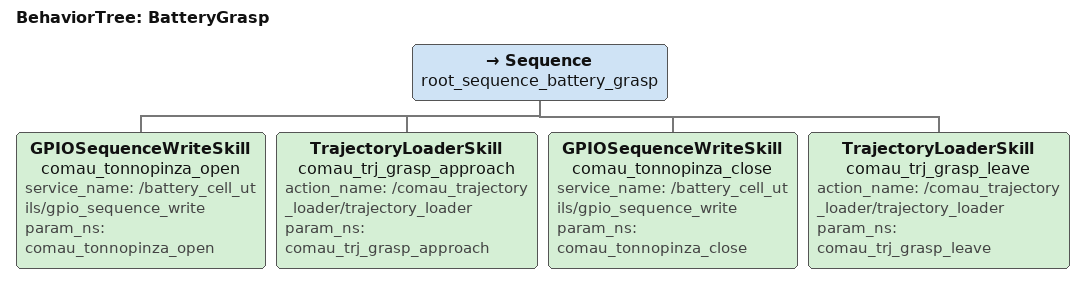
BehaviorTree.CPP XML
<root BTCPP_format="4" >
     <BehaviorTree ID="BatteryGrasp">
        <Sequence name="root_sequence_battery_grasp">
            <GPIOSequenceWriteSkill name="comau_tonnopinza_open" service_name="/battery_cell_utils/gpio_sequence_write" param_ns="comau_tonnopinza_open"/>
            <TrajectoryLoaderSkill name="comau_trj_grasp_approach" action_name= "/comau_trajectory_loader/trajectory_loader" param_ns="comau_trj_grasp_approach"/>
            <GPIOSequenceWriteSkill name="comau_tonnopinza_close" service_name="/battery_cell_utils/gpio_sequence_write" param_ns="comau_tonnopinza_close"/>
            <TrajectoryLoaderSkill name="comau_trj_grasp_leave" action_name= "/comau_trajectory_loader/trajectory_loader" param_ns="comau_trj_grasp_leave"/>
        </Sequence>
     </BehaviorTree>
 </root>
